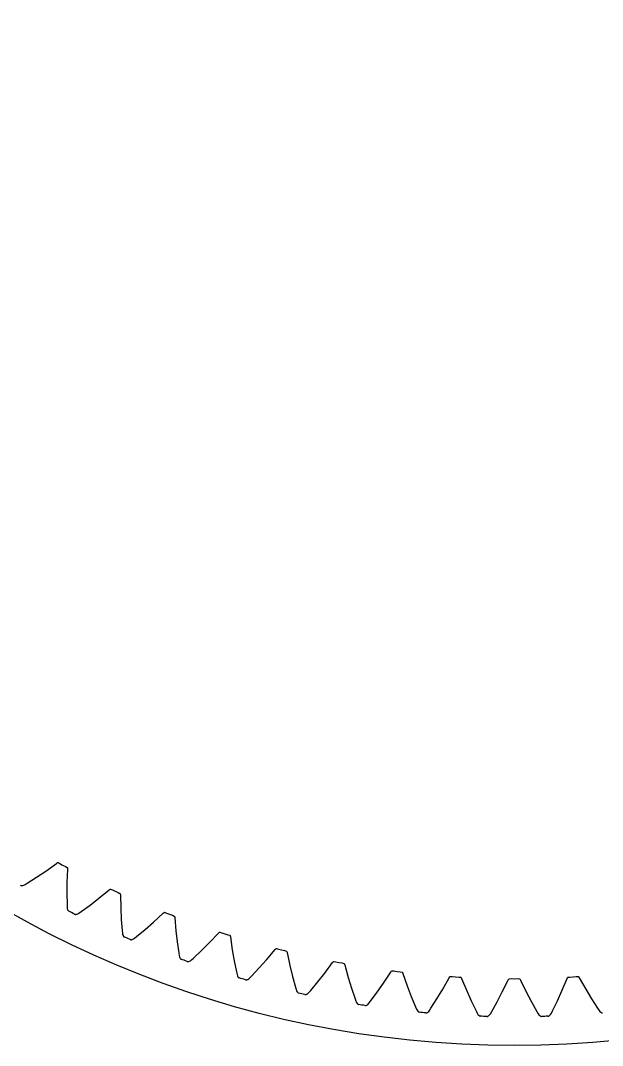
# Model space of a CAD drawing. Extents: x -54 to 54, y -54 to 54.
# Drawn here: x -25.9 to 4.6, y -53.5 to 0.2 of the extents above; entities that cross this region are included whole.
import ezdxf

# ---------------------------------------------------------------- set-up
doc = ezdxf.new("R2010")
doc.units = 0

msp = doc.modelspace()

# ---------------------------------------------------------------- linework, layer by layer
msp.add_circle((0, 0), 53.5)
msp.add_circle((0, 0), 53.5)
at = {"layer": 'layer0'}
for p, q in [((-24.534, -44.362), (-23.972, -43.96)), ((-23.972, -43.96), (-23.918, -43.924)), ((-23.918, -43.924), (-23.906, -43.921)), ((-23.906, -43.921), (-23.892, -43.923)), ((-23.892, -43.923), (-23.802, -43.969)), ((-23.802, -43.969), (-23.655, -44.05)), ((-25.018, -44.688), (-24.534, -44.362)), ((-23.655, -44.05), (-23.655, -44.05)), ((-23.655, -44.05), (-23.506, -44.128)), ((-23.506, -44.128), (-23.417, -44.178)), ((-23.404, -44.265), (-23.428, -44.956)), ((-23.417, -44.178), (-23.408, -44.188)), ((-23.408, -44.188), (-23.404, -44.2)), ((-23.404, -44.2), (-23.404, -44.265)), ((-25.689, -45.107), (-25.626, -45.075)), ((-25.626, -45.075), (-25.507, -45.001)), ((-25.507, -45.001), (-25.018, -44.688)), ((-23.428, -44.956), (-23.433, -45.539)), ((-25.863, -45.112), (-25.843, -45.121)), ((-25.843, -45.121), (-25.822, -45.127)), ((-25.822, -45.127), (-25.798, -45.129)), ((-25.798, -45.129), (-25.773, -45.129)), ((-25.773, -45.129), (-25.747, -45.125)), ((-25.747, -45.125), (-25.689, -45.107)), ((-23.433, -45.539), (-23.424, -46.12)), ((-21.757, -45.788), (-21.22, -45.352)), ((-21.22, -45.352), (-21.169, -45.313)), ((-21.169, -45.313), (-21.157, -45.309)), ((-21.157, -45.309), (-21.143, -45.31)), ((-21.143, -45.31), (-21.05, -45.351)), ((-21.05, -45.351), (-20.898, -45.423)), ((-20.898, -45.423), (-20.898, -45.423)), ((-20.898, -45.423), (-20.745, -45.492)), ((-20.745, -45.492), (-20.653, -45.536)), ((-20.653, -45.536), (-20.643, -45.546)), ((-20.643, -45.546), (-20.638, -45.557)), ((-20.638, -45.557), (-20.634, -45.621)), ((-20.634, -45.621), (-20.616, -46.313)), ((-23.424, -46.12), (-23.419, -46.26)), ((-22.688, -46.486), (-22.219, -46.144)), ((-22.219, -46.144), (-21.757, -45.788)), ((-23.419, -46.26), (-23.411, -46.33)), ((-23.411, -46.33), (-23.394, -46.388)), ((-23.394, -46.388), (-23.383, -46.412)), ((-23.383, -46.412), (-23.37, -46.434)), ((-23.37, -46.434), (-23.355, -46.452)), ((-23.355, -46.452), (-23.338, -46.466)), ((-23.037, -46.619), (-23.017, -46.626)), ((-23.017, -46.626), (-22.995, -46.631)), ((-22.995, -46.631), (-22.971, -46.632)), ((-22.971, -46.632), (-22.946, -46.63)), ((-22.946, -46.63), (-22.92, -46.624)), ((-22.92, -46.624), (-22.864, -46.602)), ((-22.864, -46.602), (-22.803, -46.567)), ((-22.803, -46.567), (-22.688, -46.486)), ((-20.616, -46.313), (-20.585, -46.895)), ((-18.897, -47.04), (-18.388, -46.572)), ((-18.388, -46.572), (-18.339, -46.53)), ((-18.339, -46.53), (-18.327, -46.526)), ((-18.327, -46.526), (-18.313, -46.526)), ((-18.313, -46.526), (-18.218, -46.561)), ((-18.218, -46.561), (-18.062, -46.623)), ((-18.062, -46.623), (-18.062, -46.623)), ((-18.062, -46.623), (-17.905, -46.682)), ((-17.905, -46.682), (-17.81, -46.721)), ((-20.585, -46.895), (-20.54, -47.474)), ((-19.337, -47.424), (-18.897, -47.04)), ((-17.81, -46.721), (-17.8, -46.73)), ((-17.8, -46.73), (-17.794, -46.741)), ((-17.794, -46.741), (-17.787, -46.805)), ((-17.787, -46.805), (-17.726, -47.494)), ((-20.54, -47.474), (-20.527, -47.614)), ((-20.527, -47.614), (-20.514, -47.683)), ((-20.514, -47.683), (-20.494, -47.74)), ((-20.494, -47.74), (-20.482, -47.764)), ((-20.482, -47.764), (-20.467, -47.784)), ((-19.784, -47.794), (-19.337, -47.424)), ((-17.726, -47.494), (-17.659, -48.074)), ((-15.965, -48.114), (-15.486, -47.616)), ((-15.486, -47.616), (-15.44, -47.571)), ((-15.44, -47.571), (-15.428, -47.566)), ((-15.428, -47.566), (-15.415, -47.565)), ((-15.415, -47.565), (-15.317, -47.594)), ((-15.317, -47.594), (-15.158, -47.647)), ((-15.158, -47.647), (-15.158, -47.647)), ((-15.158, -47.647), (-14.997, -47.696)), ((-14.997, -47.696), (-14.901, -47.729)), ((-14.901, -47.729), (-14.89, -47.737)), ((-14.89, -47.737), (-14.883, -47.748)), ((-14.883, -47.748), (-14.872, -47.811)), ((-20.467, -47.784), (-20.451, -47.801)), ((-20.451, -47.801), (-20.433, -47.815)), ((-20.123, -47.948), (-20.103, -47.955)), ((-20.103, -47.955), (-20.08, -47.958)), ((-20.08, -47.958), (-20.057, -47.958)), ((-20.057, -47.958), (-20.032, -47.954)), ((-20.032, -47.954), (-20.006, -47.947)), ((-20.006, -47.947), (-19.952, -47.922)), ((-19.952, -47.922), (-19.893, -47.882)), ((-19.893, -47.882), (-19.784, -47.794)), ((-17.659, -48.074), (-17.579, -48.649)), ((-16.38, -48.524), (-15.965, -48.114)), ((-14.872, -47.811), (-14.769, -48.495)), ((-17.579, -48.649), (-17.557, -48.787)), ((-17.557, -48.787), (-17.54, -48.856)), ((-16.804, -48.922), (-16.38, -48.524)), ((-14.769, -48.495), (-14.666, -49.07)), ((-12.973, -49.006), (-12.525, -48.479)), ((-12.525, -48.479), (-12.482, -48.431)), ((-12.482, -48.431), (-12.471, -48.425)), ((-12.471, -48.425), (-12.457, -48.424)), ((-12.457, -48.424), (-12.358, -48.447)), ((-12.358, -48.447), (-12.196, -48.49)), ((-12.196, -48.49), (-12.196, -48.49)), ((-12.196, -48.49), (-12.032, -48.529)), ((-12.032, -48.529), (-11.934, -48.555)), ((-11.934, -48.555), (-11.923, -48.563)), ((-11.923, -48.563), (-11.916, -48.574)), ((-11.916, -48.574), (-11.9, -48.636)), ((-11.9, -48.636), (-11.755, -49.312)), ((-17.54, -48.856), (-17.516, -48.911)), ((-17.516, -48.911), (-17.502, -48.934)), ((-17.502, -48.934), (-17.487, -48.954)), ((-17.487, -48.954), (-17.469, -48.97)), ((-17.469, -48.97), (-17.451, -48.982)), ((-17.134, -49.096), (-17.112, -49.102)), ((-17.112, -49.102), (-17.09, -49.103)), ((-17.09, -49.103), (-17.067, -49.102)), ((-17.067, -49.102), (-17.042, -49.096)), ((-17.042, -49.096), (-17.017, -49.087)), ((-17.017, -49.087), (-16.964, -49.059)), ((-16.964, -49.059), (-16.908, -49.016)), ((-16.908, -49.016), (-16.804, -48.922)), ((-14.666, -49.07), (-14.55, -49.638)), ((-13.362, -49.441), (-12.973, -49.006)), ((-11.755, -49.312), (-11.618, -49.879)), ((-9.931, -49.712), (-9.517, -49.158)), ((-9.517, -49.158), (-9.477, -49.108)), ((-9.477, -49.108), (-9.466, -49.101)), ((-9.466, -49.101), (-9.453, -49.099)), ((-9.453, -49.099), (-9.352, -49.116)), ((-9.352, -49.116), (-9.187, -49.148)), ((-9.187, -49.148), (-9.187, -49.148)), ((-9.187, -49.148), (-9.022, -49.178)), ((-9.022, -49.178), (-8.922, -49.198)), ((-8.922, -49.198), (-8.91, -49.205)), ((-8.91, -49.205), (-8.903, -49.215)), ((-8.903, -49.215), (-8.883, -49.276)), ((-8.883, -49.276), (-8.697, -49.942)), ((-14.55, -49.638), (-14.52, -49.775)), ((-14.52, -49.775), (-14.499, -49.843)), ((-14.499, -49.843), (-14.472, -49.897)), ((-14.472, -49.897), (-14.457, -49.919)), ((-14.457, -49.919), (-14.44, -49.937)), ((-13.858, -49.964), (-13.76, -49.863)), ((-13.76, -49.863), (-13.362, -49.441)), ((-11.618, -49.879), (-11.467, -50.44)), ((-10.293, -50.169), (-9.931, -49.712)), ((-6.852, -50.229), (-6.473, -49.651)), ((-6.473, -49.651), (-6.436, -49.598)), ((-6.436, -49.598), (-6.426, -49.591)), ((-6.426, -49.591), (-6.412, -49.588)), ((-6.412, -49.588), (-6.311, -49.598)), ((-6.311, -49.598), (-6.144, -49.621)), ((-6.144, -49.621), (-6.144, -49.621)), ((-6.144, -49.621), (-5.978, -49.64)), ((-5.978, -49.64), (-5.877, -49.654)), ((-5.877, -49.654), (-5.864, -49.66)), ((-5.864, -49.66), (-5.856, -49.67)), ((-5.856, -49.67), (-5.833, -49.73)), ((-5.833, -49.73), (-5.606, -50.383)), ((-3.404, -49.955), (-3.37, -49.9)), ((-3.37, -49.9), (-3.36, -49.892)), ((-3.36, -49.892), (-3.347, -49.888)), ((-3.347, -49.888), (-3.245, -49.893)), ((-3.245, -49.893), (-3.078, -49.905)), ((-3.078, -49.905), (-3.078, -49.905)), ((-3.078, -49.905), (-2.91, -49.914)), ((-2.91, -49.914), (-2.809, -49.921)), ((-2.809, -49.921), (-2.796, -49.927)), ((2.796, -49.927), (2.809, -49.921)), ((2.809, -49.921), (2.91, -49.914)), ((2.91, -49.914), (3.078, -49.905)), ((3.078, -49.905), (3.245, -49.893)), ((3.078, -49.905), (3.078, -49.905)), ((3.245, -49.893), (3.347, -49.888)), ((3.347, -49.888), (3.36, -49.892)), ((3.36, -49.892), (3.37, -49.9)), ((3.37, -49.9), (3.404, -49.955)), ((-14.44, -49.937), (-14.422, -49.952)), ((-14.422, -49.952), (-14.403, -49.964)), ((-14.079, -50.058), (-14.057, -50.062)), ((-14.057, -50.062), (-14.035, -50.062)), ((-14.035, -50.062), (-14.012, -50.059)), ((-14.012, -50.059), (-13.988, -50.052)), ((-13.988, -50.052), (-13.963, -50.042)), ((-13.963, -50.042), (-13.911, -50.01)), ((-13.911, -50.01), (-13.858, -49.964)), ((-11.467, -50.44), (-11.429, -50.575)), ((-10.665, -50.616), (-10.293, -50.169)), ((-8.697, -49.942), (-8.525, -50.5)), ((-7.185, -50.708), (-6.852, -50.229)), ((-5.606, -50.383), (-5.4, -50.929)), ((-3.747, -50.555), (-3.404, -49.955)), ((-2.796, -49.927), (-2.787, -49.936)), ((-2.787, -49.936), (-2.761, -49.995)), ((-2.761, -49.995), (-2.494, -50.633)), ((-0.628, -50.69), (-0.322, -50.07)), ((-0.322, -50.07), (-0.292, -50.013)), ((-0.292, -50.013), (-0.283, -50.005)), ((-0.283, -50.005), (-0.27, -50)), ((-0.27, -50), (-0.168, -49.998)), ((-0.168, -49.998), (0, -50)), ((0, -50), (0.168, -49.998)), ((0, -50), (0, -50)), ((0.168, -49.998), (0.27, -50)), ((0.27, -50), (0.283, -50.005)), ((0.283, -50.005), (0.292, -50.013)), ((0.292, -50.013), (0.322, -50.07)), ((0.322, -50.07), (0.628, -50.69)), ((2.494, -50.633), (2.761, -49.995)), ((2.761, -49.995), (2.787, -49.936)), ((2.787, -49.936), (2.796, -49.927)), ((3.404, -49.955), (3.747, -50.555)), ((-11.429, -50.575), (-11.403, -50.641)), ((-11.403, -50.641), (-11.373, -50.693)), ((-11.373, -50.693), (-11.356, -50.714)), ((-11.356, -50.714), (-11.338, -50.731)), ((-11.338, -50.731), (-11.319, -50.745)), ((-11.319, -50.745), (-11.299, -50.755)), ((-10.97, -50.83), (-10.949, -50.832)), ((-10.949, -50.832), (-10.926, -50.831)), ((-10.926, -50.831), (-10.903, -50.827)), ((-10.903, -50.827), (-10.88, -50.818)), ((-10.88, -50.818), (-10.856, -50.806)), ((-10.856, -50.806), (-10.806, -50.772)), ((-10.806, -50.772), (-10.756, -50.722)), ((-10.756, -50.722), (-10.665, -50.616)), ((-8.525, -50.5), (-8.34, -51.05)), ((-7.528, -51.176), (-7.185, -50.708)), ((-5.4, -50.929), (-5.182, -51.467)), ((-4.05, -51.054), (-3.747, -50.555)), ((-2.494, -50.633), (-2.255, -51.165)), ((-0.899, -51.207), (-0.628, -50.69)), ((0.628, -50.69), (0.899, -51.207)), ((2.255, -51.165), (2.494, -50.633)), ((3.747, -50.555), (4.05, -51.054)), ((-8.34, -51.05), (-8.293, -51.183)), ((-8.293, -51.183), (-8.264, -51.247)), ((-8.264, -51.247), (-8.231, -51.297)), ((-8.231, -51.297), (-8.213, -51.317)), ((-8.213, -51.317), (-8.194, -51.333)), ((-8.194, -51.333), (-8.174, -51.346)), ((-8.174, -51.346), (-8.153, -51.355)), ((-7.82, -51.409), (-7.799, -51.41)), ((-7.799, -51.41), (-7.776, -51.407)), ((-7.776, -51.407), (-7.754, -51.401)), ((-7.754, -51.401), (-7.731, -51.392)), ((-7.731, -51.392), (-7.707, -51.378)), ((-7.707, -51.378), (-7.66, -51.341)), ((-7.66, -51.341), (-7.613, -51.288)), ((-7.613, -51.288), (-7.528, -51.176)), ((-5.182, -51.467), (-5.127, -51.596)), ((-4.364, -51.543), (-4.05, -51.054)), ((-2.255, -51.165), (-2.003, -51.688)), ((-1.182, -51.714), (-0.899, -51.207)), ((0.899, -51.207), (1.182, -51.714)), ((2.003, -51.688), (2.255, -51.165)), ((4.05, -51.054), (4.364, -51.543)), ((-5.127, -51.596), (-5.094, -51.658)), ((-5.094, -51.658), (-5.057, -51.707)), ((-5.057, -51.707), (-5.038, -51.725)), ((-5.038, -51.725), (-5.018, -51.74)), ((-5.018, -51.74), (-4.998, -51.752)), ((-4.998, -51.752), (-4.976, -51.759)), ((-4.641, -51.792), (-4.619, -51.792)), ((-4.619, -51.792), (-4.597, -51.789)), ((-4.597, -51.789), (-4.575, -51.781)), ((-4.575, -51.781), (-4.552, -51.77)), ((-4.552, -51.77), (-4.53, -51.755)), ((-4.53, -51.755), (-4.485, -51.715)), ((-4.485, -51.715), (-4.441, -51.66)), ((-4.441, -51.66), (-4.364, -51.543)), ((-2.003, -51.688), (-1.941, -51.814)), ((-1.941, -51.814), (-1.904, -51.874)), ((-1.904, -51.874), (-1.865, -51.92)), ((-1.865, -51.92), (-1.844, -51.937)), ((-1.844, -51.937), (-1.823, -51.951)), ((-1.823, -51.951), (-1.802, -51.961)), ((-1.802, -51.961), (-1.781, -51.967)), ((-1.444, -51.98), (-1.422, -51.979)), ((-1.422, -51.979), (-1.4, -51.973)), ((-1.4, -51.973), (-1.378, -51.965)), ((-1.378, -51.965), (-1.357, -51.952)), ((-1.357, -51.952), (-1.335, -51.936)), ((-1.335, -51.936), (-1.293, -51.893)), ((-1.293, -51.893), (-1.253, -51.835)), ((-1.253, -51.835), (-1.182, -51.714)), ((1.182, -51.714), (1.253, -51.835)), ((1.253, -51.835), (1.293, -51.893)), ((1.293, -51.893), (1.335, -51.936)), ((1.335, -51.936), (1.357, -51.952)), ((1.357, -51.952), (1.378, -51.965)), ((1.378, -51.965), (1.4, -51.973)), ((1.4, -51.973), (1.422, -51.979)), ((1.759, -51.97), (1.781, -51.967)), ((1.781, -51.967), (1.802, -51.961)), ((1.802, -51.961), (1.823, -51.951)), ((1.823, -51.951), (1.844, -51.937)), ((1.844, -51.937), (1.865, -51.92)), ((1.865, -51.92), (1.904, -51.874)), ((1.904, -51.874), (1.941, -51.814)), ((1.941, -51.814), (2.003, -51.688)), ((4.364, -51.543), (4.441, -51.66)), ((4.441, -51.66), (4.485, -51.715)), ((4.485, -51.715), (4.53, -51.755)), ((4.53, -51.755), (4.552, -51.77)), ((4.552, -51.77), (4.575, -51.781)), ((4.575, -51.781), (4.597, -51.789)), ((4.597, -51.789), (4.619, -51.792))]:
    msp.add_line(p, q, dxfattribs=at)
for centre, start, end in [((-47.326, -94.287), 62.9989, 63.3601), ((-41.432, -97.022), 66.5283, 66.8896), ((-35.381, -99.388), 70.0577, 70.419), ((-29.195, -101.378), 73.5871, 73.9484), ((-22.899, -102.983), 77.1165, 77.4778), ((-16.516, -104.197), 80.6459, 81.0072), ((-10.07, -105.016), 84.1753, 84.5366), ((-3.586, -105.437), 87.7048, 88.066), ((2.911, -105.458), 91.2342, 91.5954)]:
    msp.add_arc(centre, 53.5, start, end, dxfattribs=at)
at = {"layer": 'layer1'}
for p, q in [((-24.534, -44.362), (-23.972, -43.96)), ((-23.972, -43.96), (-23.918, -43.924)), ((-23.918, -43.924), (-23.906, -43.921)), ((-23.906, -43.921), (-23.892, -43.923)), ((-23.892, -43.923), (-23.802, -43.969)), ((-23.802, -43.969), (-23.655, -44.05)), ((-25.018, -44.688), (-24.534, -44.362)), ((-23.655, -44.05), (-23.655, -44.05)), ((-23.655, -44.05), (-23.506, -44.128)), ((-23.506, -44.128), (-23.417, -44.178)), ((-23.404, -44.265), (-23.428, -44.956)), ((-23.417, -44.178), (-23.408, -44.188)), ((-23.408, -44.188), (-23.404, -44.2)), ((-23.404, -44.2), (-23.404, -44.265)), ((-25.689, -45.107), (-25.626, -45.075)), ((-25.626, -45.075), (-25.507, -45.001)), ((-25.507, -45.001), (-25.018, -44.688)), ((-23.428, -44.956), (-23.433, -45.539)), ((-25.863, -45.112), (-25.843, -45.121)), ((-25.843, -45.121), (-25.822, -45.127)), ((-25.822, -45.127), (-25.798, -45.129)), ((-25.798, -45.129), (-25.773, -45.129)), ((-25.773, -45.129), (-25.747, -45.125)), ((-25.747, -45.125), (-25.689, -45.107)), ((-23.433, -45.539), (-23.424, -46.12)), ((-21.757, -45.788), (-21.22, -45.352)), ((-21.22, -45.352), (-21.169, -45.313)), ((-21.169, -45.313), (-21.157, -45.309)), ((-21.157, -45.309), (-21.143, -45.31)), ((-21.143, -45.31), (-21.05, -45.351)), ((-21.05, -45.351), (-20.898, -45.423)), ((-20.898, -45.423), (-20.898, -45.423)), ((-20.898, -45.423), (-20.745, -45.492)), ((-20.745, -45.492), (-20.653, -45.536)), ((-20.653, -45.536), (-20.643, -45.546)), ((-20.643, -45.546), (-20.638, -45.557)), ((-20.638, -45.557), (-20.634, -45.621)), ((-20.634, -45.621), (-20.616, -46.313)), ((-23.424, -46.12), (-23.419, -46.26)), ((-22.688, -46.486), (-22.219, -46.144)), ((-22.219, -46.144), (-21.757, -45.788)), ((-23.419, -46.26), (-23.411, -46.33)), ((-23.411, -46.33), (-23.394, -46.388)), ((-23.394, -46.388), (-23.383, -46.412)), ((-23.383, -46.412), (-23.37, -46.434)), ((-23.37, -46.434), (-23.355, -46.452)), ((-23.355, -46.452), (-23.338, -46.466)), ((-23.037, -46.619), (-23.017, -46.626)), ((-23.017, -46.626), (-22.995, -46.631)), ((-22.995, -46.631), (-22.971, -46.632)), ((-22.971, -46.632), (-22.946, -46.63)), ((-22.946, -46.63), (-22.92, -46.624)), ((-22.92, -46.624), (-22.864, -46.602)), ((-22.864, -46.602), (-22.803, -46.567)), ((-22.803, -46.567), (-22.688, -46.486)), ((-20.616, -46.313), (-20.585, -46.895)), ((-18.897, -47.04), (-18.388, -46.572)), ((-18.388, -46.572), (-18.339, -46.53)), ((-18.339, -46.53), (-18.327, -46.526)), ((-18.327, -46.526), (-18.313, -46.526)), ((-18.313, -46.526), (-18.218, -46.561)), ((-18.218, -46.561), (-18.062, -46.623)), ((-18.062, -46.623), (-18.062, -46.623)), ((-18.062, -46.623), (-17.905, -46.682)), ((-17.905, -46.682), (-17.81, -46.721)), ((-20.585, -46.895), (-20.54, -47.474)), ((-19.337, -47.424), (-18.897, -47.04)), ((-17.81, -46.721), (-17.8, -46.73)), ((-17.8, -46.73), (-17.794, -46.741)), ((-17.794, -46.741), (-17.787, -46.805)), ((-17.787, -46.805), (-17.726, -47.494)), ((-20.54, -47.474), (-20.527, -47.614)), ((-20.527, -47.614), (-20.514, -47.683)), ((-20.514, -47.683), (-20.494, -47.74)), ((-20.494, -47.74), (-20.482, -47.764)), ((-20.482, -47.764), (-20.467, -47.784)), ((-19.784, -47.794), (-19.337, -47.424)), ((-17.726, -47.494), (-17.659, -48.074)), ((-15.965, -48.114), (-15.486, -47.616)), ((-15.486, -47.616), (-15.44, -47.571)), ((-15.44, -47.571), (-15.428, -47.566)), ((-15.428, -47.566), (-15.415, -47.565)), ((-15.415, -47.565), (-15.317, -47.594)), ((-15.317, -47.594), (-15.158, -47.647)), ((-15.158, -47.647), (-15.158, -47.647)), ((-15.158, -47.647), (-14.997, -47.696)), ((-14.997, -47.696), (-14.901, -47.729)), ((-14.901, -47.729), (-14.89, -47.737)), ((-14.89, -47.737), (-14.883, -47.748)), ((-14.883, -47.748), (-14.872, -47.811)), ((-20.467, -47.784), (-20.451, -47.801)), ((-20.451, -47.801), (-20.433, -47.815)), ((-20.123, -47.948), (-20.103, -47.955)), ((-20.103, -47.955), (-20.08, -47.958)), ((-20.08, -47.958), (-20.057, -47.958)), ((-20.057, -47.958), (-20.032, -47.954)), ((-20.032, -47.954), (-20.006, -47.947)), ((-20.006, -47.947), (-19.952, -47.922)), ((-19.952, -47.922), (-19.893, -47.882)), ((-19.893, -47.882), (-19.784, -47.794)), ((-17.659, -48.074), (-17.579, -48.649)), ((-16.38, -48.524), (-15.965, -48.114)), ((-14.872, -47.811), (-14.769, -48.495)), ((-17.579, -48.649), (-17.557, -48.787)), ((-17.557, -48.787), (-17.54, -48.856)), ((-16.804, -48.922), (-16.38, -48.524)), ((-14.769, -48.495), (-14.666, -49.07)), ((-12.973, -49.006), (-12.525, -48.479)), ((-12.525, -48.479), (-12.482, -48.431)), ((-12.482, -48.431), (-12.471, -48.425)), ((-12.471, -48.425), (-12.457, -48.424)), ((-12.457, -48.424), (-12.358, -48.447)), ((-12.358, -48.447), (-12.196, -48.49)), ((-12.196, -48.49), (-12.196, -48.49)), ((-12.196, -48.49), (-12.032, -48.529)), ((-12.032, -48.529), (-11.934, -48.555)), ((-11.934, -48.555), (-11.923, -48.563)), ((-11.923, -48.563), (-11.916, -48.574)), ((-11.916, -48.574), (-11.9, -48.636)), ((-11.9, -48.636), (-11.755, -49.312)), ((-17.54, -48.856), (-17.516, -48.911)), ((-17.516, -48.911), (-17.502, -48.934)), ((-17.502, -48.934), (-17.487, -48.954)), ((-17.487, -48.954), (-17.469, -48.97)), ((-17.469, -48.97), (-17.451, -48.982)), ((-17.134, -49.096), (-17.112, -49.102)), ((-17.112, -49.102), (-17.09, -49.103)), ((-17.09, -49.103), (-17.067, -49.102)), ((-17.067, -49.102), (-17.042, -49.096)), ((-17.042, -49.096), (-17.017, -49.087)), ((-17.017, -49.087), (-16.964, -49.059)), ((-16.964, -49.059), (-16.908, -49.016)), ((-16.908, -49.016), (-16.804, -48.922)), ((-14.666, -49.07), (-14.55, -49.638)), ((-13.362, -49.441), (-12.973, -49.006)), ((-11.755, -49.312), (-11.618, -49.879)), ((-9.931, -49.712), (-9.517, -49.158)), ((-9.517, -49.158), (-9.477, -49.108)), ((-9.477, -49.108), (-9.466, -49.101)), ((-9.466, -49.101), (-9.453, -49.099)), ((-9.453, -49.099), (-9.352, -49.116)), ((-9.352, -49.116), (-9.187, -49.148)), ((-9.187, -49.148), (-9.187, -49.148)), ((-9.187, -49.148), (-9.022, -49.178)), ((-9.022, -49.178), (-8.922, -49.198)), ((-8.922, -49.198), (-8.91, -49.205)), ((-8.91, -49.205), (-8.903, -49.215)), ((-8.903, -49.215), (-8.883, -49.276)), ((-8.883, -49.276), (-8.697, -49.942)), ((-14.55, -49.638), (-14.52, -49.775)), ((-14.52, -49.775), (-14.499, -49.843)), ((-14.499, -49.843), (-14.472, -49.897)), ((-14.472, -49.897), (-14.457, -49.919)), ((-14.457, -49.919), (-14.44, -49.937)), ((-13.858, -49.964), (-13.76, -49.863)), ((-13.76, -49.863), (-13.362, -49.441)), ((-11.618, -49.879), (-11.467, -50.44)), ((-10.293, -50.169), (-9.931, -49.712)), ((-6.852, -50.229), (-6.473, -49.651)), ((-6.473, -49.651), (-6.436, -49.598)), ((-6.436, -49.598), (-6.426, -49.591)), ((-6.426, -49.591), (-6.412, -49.588)), ((-6.412, -49.588), (-6.311, -49.598)), ((-6.311, -49.598), (-6.144, -49.621)), ((-6.144, -49.621), (-6.144, -49.621)), ((-6.144, -49.621), (-5.978, -49.64)), ((-5.978, -49.64), (-5.877, -49.654)), ((-5.877, -49.654), (-5.864, -49.66)), ((-5.864, -49.66), (-5.856, -49.67)), ((-5.856, -49.67), (-5.833, -49.73)), ((-5.833, -49.73), (-5.606, -50.383)), ((-3.404, -49.955), (-3.37, -49.9)), ((-3.37, -49.9), (-3.36, -49.892)), ((-3.36, -49.892), (-3.347, -49.888)), ((-3.347, -49.888), (-3.245, -49.893)), ((-3.245, -49.893), (-3.078, -49.905)), ((-3.078, -49.905), (-3.078, -49.905)), ((-3.078, -49.905), (-2.91, -49.914)), ((-2.91, -49.914), (-2.809, -49.921)), ((-2.809, -49.921), (-2.796, -49.927)), ((2.796, -49.927), (2.809, -49.921)), ((2.809, -49.921), (2.91, -49.914)), ((2.91, -49.914), (3.078, -49.905)), ((3.078, -49.905), (3.245, -49.893)), ((3.078, -49.905), (3.078, -49.905)), ((3.245, -49.893), (3.347, -49.888)), ((3.347, -49.888), (3.36, -49.892)), ((3.36, -49.892), (3.37, -49.9)), ((3.37, -49.9), (3.404, -49.955)), ((-14.44, -49.937), (-14.422, -49.952)), ((-14.422, -49.952), (-14.403, -49.964)), ((-14.079, -50.058), (-14.057, -50.062)), ((-14.057, -50.062), (-14.035, -50.062)), ((-14.035, -50.062), (-14.012, -50.059)), ((-14.012, -50.059), (-13.988, -50.052)), ((-13.988, -50.052), (-13.963, -50.042)), ((-13.963, -50.042), (-13.911, -50.01)), ((-13.911, -50.01), (-13.858, -49.964)), ((-11.467, -50.44), (-11.429, -50.575)), ((-10.665, -50.616), (-10.293, -50.169)), ((-8.697, -49.942), (-8.525, -50.5)), ((-7.185, -50.708), (-6.852, -50.229)), ((-5.606, -50.383), (-5.4, -50.929)), ((-3.747, -50.555), (-3.404, -49.955)), ((-2.796, -49.927), (-2.787, -49.936)), ((-2.787, -49.936), (-2.761, -49.995)), ((-2.761, -49.995), (-2.494, -50.633)), ((-0.628, -50.69), (-0.322, -50.07)), ((-0.322, -50.07), (-0.292, -50.013)), ((-0.292, -50.013), (-0.283, -50.005)), ((-0.283, -50.005), (-0.27, -50)), ((-0.27, -50), (-0.168, -49.998)), ((-0.168, -49.998), (0, -50)), ((0, -50), (0.168, -49.998)), ((0, -50), (0, -50)), ((0.168, -49.998), (0.27, -50)), ((0.27, -50), (0.283, -50.005)), ((0.283, -50.005), (0.292, -50.013)), ((0.292, -50.013), (0.322, -50.07)), ((0.322, -50.07), (0.628, -50.69)), ((2.494, -50.633), (2.761, -49.995)), ((2.761, -49.995), (2.787, -49.936)), ((2.787, -49.936), (2.796, -49.927)), ((3.404, -49.955), (3.747, -50.555)), ((-11.429, -50.575), (-11.403, -50.641)), ((-11.403, -50.641), (-11.373, -50.693)), ((-11.373, -50.693), (-11.356, -50.714)), ((-11.356, -50.714), (-11.338, -50.731)), ((-11.338, -50.731), (-11.319, -50.745)), ((-11.319, -50.745), (-11.299, -50.755)), ((-10.97, -50.83), (-10.949, -50.832)), ((-10.949, -50.832), (-10.926, -50.831)), ((-10.926, -50.831), (-10.903, -50.827)), ((-10.903, -50.827), (-10.88, -50.818)), ((-10.88, -50.818), (-10.856, -50.806)), ((-10.856, -50.806), (-10.806, -50.772)), ((-10.806, -50.772), (-10.756, -50.722)), ((-10.756, -50.722), (-10.665, -50.616)), ((-8.525, -50.5), (-8.34, -51.05)), ((-7.528, -51.176), (-7.185, -50.708)), ((-5.4, -50.929), (-5.182, -51.467)), ((-4.05, -51.054), (-3.747, -50.555)), ((-2.494, -50.633), (-2.255, -51.165)), ((-0.899, -51.207), (-0.628, -50.69)), ((0.628, -50.69), (0.899, -51.207)), ((2.255, -51.165), (2.494, -50.633)), ((3.747, -50.555), (4.05, -51.054)), ((-8.34, -51.05), (-8.293, -51.183)), ((-8.293, -51.183), (-8.264, -51.247)), ((-8.264, -51.247), (-8.231, -51.297)), ((-8.231, -51.297), (-8.213, -51.317)), ((-8.213, -51.317), (-8.194, -51.333)), ((-8.194, -51.333), (-8.174, -51.346)), ((-8.174, -51.346), (-8.153, -51.355)), ((-7.82, -51.409), (-7.799, -51.41)), ((-7.799, -51.41), (-7.776, -51.407)), ((-7.776, -51.407), (-7.754, -51.401)), ((-7.754, -51.401), (-7.731, -51.392)), ((-7.731, -51.392), (-7.707, -51.378)), ((-7.707, -51.378), (-7.66, -51.341)), ((-7.66, -51.341), (-7.613, -51.288)), ((-7.613, -51.288), (-7.528, -51.176)), ((-5.182, -51.467), (-5.127, -51.596)), ((-4.364, -51.543), (-4.05, -51.054)), ((-2.255, -51.165), (-2.003, -51.688)), ((-1.182, -51.714), (-0.899, -51.207)), ((0.899, -51.207), (1.182, -51.714)), ((2.003, -51.688), (2.255, -51.165)), ((4.05, -51.054), (4.364, -51.543)), ((-5.127, -51.596), (-5.094, -51.658)), ((-5.094, -51.658), (-5.057, -51.707)), ((-5.057, -51.707), (-5.038, -51.725)), ((-5.038, -51.725), (-5.018, -51.74)), ((-5.018, -51.74), (-4.998, -51.752)), ((-4.998, -51.752), (-4.976, -51.759)), ((-4.641, -51.792), (-4.619, -51.792)), ((-4.619, -51.792), (-4.597, -51.789)), ((-4.597, -51.789), (-4.575, -51.781)), ((-4.575, -51.781), (-4.552, -51.77)), ((-4.552, -51.77), (-4.53, -51.755)), ((-4.53, -51.755), (-4.485, -51.715)), ((-4.485, -51.715), (-4.441, -51.66)), ((-4.441, -51.66), (-4.364, -51.543)), ((-2.003, -51.688), (-1.941, -51.814)), ((-1.941, -51.814), (-1.904, -51.874)), ((-1.904, -51.874), (-1.865, -51.92)), ((-1.865, -51.92), (-1.844, -51.937)), ((-1.844, -51.937), (-1.823, -51.951)), ((-1.823, -51.951), (-1.802, -51.961)), ((-1.802, -51.961), (-1.781, -51.967)), ((-1.444, -51.98), (-1.422, -51.979)), ((-1.422, -51.979), (-1.4, -51.973)), ((-1.4, -51.973), (-1.378, -51.965)), ((-1.378, -51.965), (-1.357, -51.952)), ((-1.357, -51.952), (-1.335, -51.936)), ((-1.335, -51.936), (-1.293, -51.893)), ((-1.293, -51.893), (-1.253, -51.835)), ((-1.253, -51.835), (-1.182, -51.714)), ((1.182, -51.714), (1.253, -51.835)), ((1.253, -51.835), (1.293, -51.893)), ((1.293, -51.893), (1.335, -51.936)), ((1.335, -51.936), (1.357, -51.952)), ((1.357, -51.952), (1.378, -51.965)), ((1.378, -51.965), (1.4, -51.973)), ((1.4, -51.973), (1.422, -51.979)), ((1.759, -51.97), (1.781, -51.967)), ((1.781, -51.967), (1.802, -51.961)), ((1.802, -51.961), (1.823, -51.951)), ((1.823, -51.951), (1.844, -51.937)), ((1.844, -51.937), (1.865, -51.92)), ((1.865, -51.92), (1.904, -51.874)), ((1.904, -51.874), (1.941, -51.814)), ((1.941, -51.814), (2.003, -51.688)), ((4.364, -51.543), (4.441, -51.66)), ((4.441, -51.66), (4.485, -51.715)), ((4.485, -51.715), (4.53, -51.755)), ((4.53, -51.755), (4.552, -51.77)), ((4.552, -51.77), (4.575, -51.781)), ((4.575, -51.781), (4.597, -51.789)), ((4.597, -51.789), (4.619, -51.792))]:
    msp.add_line(p, q, dxfattribs=at)
for centre, start, end in [((-47.326, -94.287), 62.9989, 63.3601), ((-41.432, -97.022), 66.5283, 66.8896), ((-35.381, -99.388), 70.0577, 70.419), ((-29.195, -101.378), 73.5871, 73.9484), ((-22.899, -102.983), 77.1165, 77.4778), ((-16.516, -104.197), 80.6459, 81.0072), ((-10.07, -105.016), 84.1753, 84.5366), ((-3.586, -105.437), 87.7048, 88.066), ((2.911, -105.458), 91.2342, 91.5954)]:
    msp.add_arc(centre, 53.5, start, end, dxfattribs=at)

doc.saveas('drawing.dxf')
